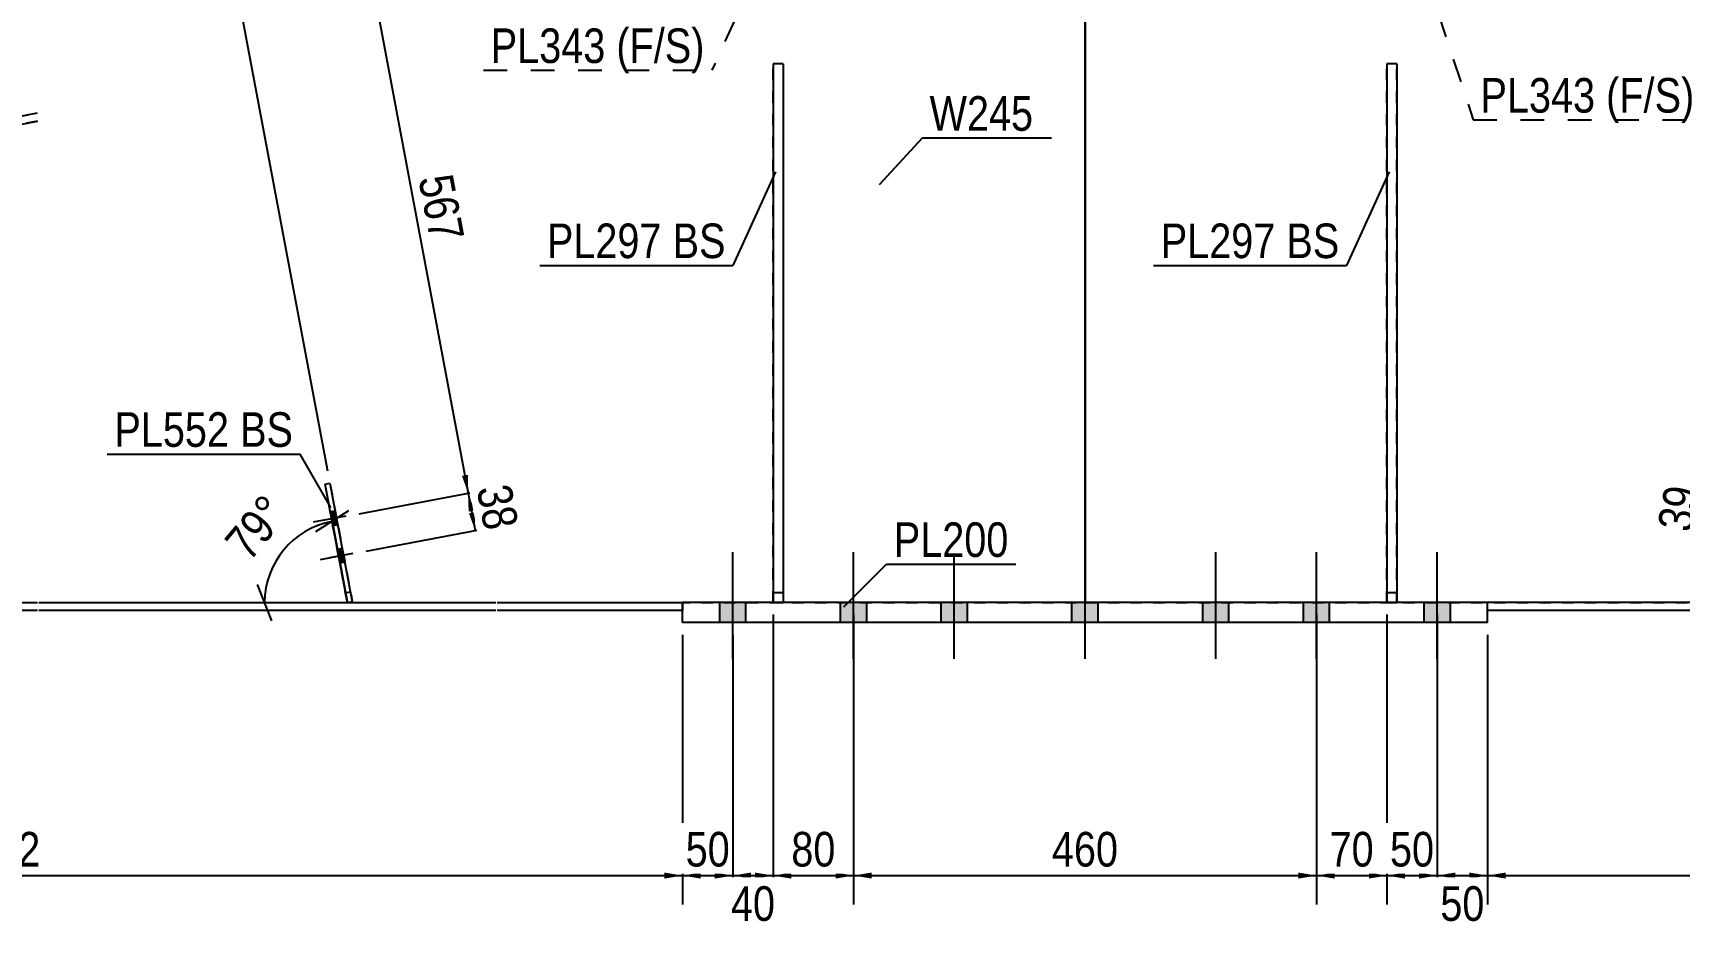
# Model space of a CAD drawing. Header units: millimetres. Extents: x -244 to 159, y -153 to 124.
# Drawn here: x -147.8 to -11.4, y -26.1 to 48 of the extents above; entities that cross this region are included whole.
import ezdxf

# ---------------------------------------------------------------- set-up
doc = ezdxf.new("R2010")
doc.units = ezdxf.units.MM
doc.linetypes.add('DXK_LINE_DOT1', pattern=[1.8814, 0.9407, -0.9407])
doc.linetypes.add('DXK_LINE_DOT2', pattern=[3.9198, 1.9599, -1.9599])
doc.styles.add('Arial Narrow', font='ARIALN.TTF', dxfattribs={"height": 0.2})

# ---------------------------------------------------------------- blocks, each defined once
blk = doc.blocks.new('Part-627307897-1392 - 1231')
at = {"color": 2, "linetype": 'Continuous'}
for p, q in [((-123.58, 10.65), (-123.17, 10.72)), ((-121.73, 0.82), (-123.58, 10.65)), ((-123.17, 10.72), (-121.32, 0.9)), ((-121.32, 0.9), (-121.73, 0.82))]:
    blk.add_line(p, q, dxfattribs=at)
at = {"color": 7, "linetype": 'DXK_LINE_DOT1'}
blk.add_line((-121.89, 1.64), (-121.48, 1.72), dxfattribs=at)
blk = doc.blocks.new('Part-627307897-1544 - 1231')
at = {"color": 2, "linetype": 'Continuous'}
for p, q in [((-207.63, 0.17), (-207.63, 0.83)), ((-207.63, 0.83), (-183.47, 0.83)), ((-183.47, 0.17), (-207.63, 0.17)), ((-183.37, 0.83), (-161.09, 0.83)), ((-147.38, 0.17), (-183.37, 0.17)), ((-161.01, 0.83), (-147.38, 0.83)), ((-147.28, 0.83), (-121.73, 0.83)), ((-109.43, 0.17), (-147.28, 0.17)), ((-121.66, 0.83), (-109.43, 0.83)), ((-109.33, 0.83), (-93.97, 0.83)), ((-93.97, 0.17), (-109.33, 0.17))]:
    blk.add_line(p, q, dxfattribs=at)
at = {"color": 7, "linetype": 'DXK_LINE_DOT1'}
for p, q in [((-207.63, 0.17), (-207.63, 0.17)), ((-207.63, 0.17), (-207.63, 0.17)), ((-93.97, 0.83), (-93.97, 0.17))]:
    blk.add_line(p, q, dxfattribs=at)
blk = doc.blocks.new('Part-627307897-1637 - 1231')
at = {"color": 2, "linetype": 'Continuous'}
for p, q in [((-93.97, -0.83), (-93.97, 0.83)), ((-27.3, 0.83), (-93.97, 0.83)), ((-27.3, -0.83), (-27.3, 0.83)), ((-27.3, -0.83), (-93.97, -0.83))]:
    blk.add_line(p, q, dxfattribs=at)
blk = doc.blocks.new('Bolt-627307897-1236 - 1231')
at = {"linetype": 'Continuous'}
for points in [[(-122.52, 7.27), (-122.73, 8.41), (-123.14, 8.34), (-122.93, 7.19)], [(-121.94, 4.17), (-122.15, 5.32), (-122.56, 5.24), (-122.35, 4.1)]]:
    blk.add_hatch(color=3, dxfattribs=at).paths.add_polyline_path(points)
at = {"color": 3, "linetype": 'Continuous'}
for p, q in [((-122.73, 8.41), (-123.14, 8.34)), ((-121.85, 7.98), (-124.55, 7.48)), ((-122.52, 7.27), (-122.93, 7.19)), ((-121.27, 4.89), (-123.97, 4.38)), ((-122.15, 5.32), (-122.56, 5.24)), ((-121.94, 4.17), (-122.35, 4.1))]:
    blk.add_line(p, q, dxfattribs=at)
blk = doc.blocks.new('Bolt-627307897-1237 - 1231')
at = {"color": 3, "linetype": 'DXK_LINE_DOT2'}
for p, q in [((-122.73, 8.41), (-123.14, 8.34)), ((-121.85, 7.98), (-124.55, 7.48)), ((-122.52, 7.27), (-122.93, 7.19)), ((-121.27, 4.89), (-123.97, 4.38)), ((-122.15, 5.32), (-122.56, 5.24)), ((-121.94, 4.17), (-122.35, 4.1))]:
    blk.add_line(p, q, dxfattribs=at)
blk = doc.blocks.new('Part-627307897-1490 - 1231')
at = {"color": 7, "linetype": 'DXK_LINE_DOT1'}
for p, q in [((-35.63, 0.83), (-35.63, 45.44)), ((-35.63, 45.44), (-35.63, 45.44)), ((-35.63, 45.44), (-35.63, 0.83)), ((-34.8, 45.44), (-35.63, 45.44)), ((-34.8, 45.44), (-34.8, 0.83)), ((-34.8, 0.83), (-34.8, 45.44)), ((-35.63, 1.67), (-34.8, 1.67)), ((-35.63, 0.83), (-35.63, 0.83)), ((-35.63, 0.83), (-34.8, 0.83))]:
    blk.add_line(p, q, dxfattribs=at)
blk = doc.blocks.new('Bolt-627307897-1243 - 1231')
at = {"linetype": 'Continuous'}
for points in [[(-90.88, -0.83), (-88.72, -0.83), (-88.72, 0.83), (-90.88, 0.83)], [(-90.88, -0.83), (-88.72, -0.83), (-88.72, 0.83), (-90.88, 0.83)], [(-80.88, -0.83), (-78.72, -0.83), (-78.72, 0.83), (-80.88, 0.83)], [(-80.88, -0.83), (-78.72, -0.83), (-78.72, 0.83), (-80.88, 0.83)], [(-72.55, -0.83), (-70.38, -0.83), (-70.38, 0.83), (-72.55, 0.83)], [(-72.55, -0.83), (-70.38, -0.83), (-70.38, 0.83), (-72.55, 0.83)], [(-61.72, -0.83), (-59.55, -0.83), (-59.55, 0.83), (-61.72, 0.83)], [(-61.72, -0.83), (-59.55, -0.83), (-59.55, 0.83), (-61.72, 0.83)], [(-50.88, -0.83), (-48.72, -0.83), (-48.72, 0.83), (-50.88, 0.83)], [(-50.88, -0.83), (-48.72, -0.83), (-48.72, 0.83), (-50.88, 0.83)], [(-42.55, -0.83), (-40.38, -0.83), (-40.38, 0.83), (-42.55, 0.83)], [(-42.55, -0.83), (-40.38, -0.83), (-40.38, 0.83), (-42.55, 0.83)], [(-32.55, -0.83), (-30.38, -0.83), (-30.38, 0.83), (-32.55, 0.83)], [(-32.55, -0.83), (-30.38, -0.83), (-30.38, 0.83), (-32.55, 0.83)]]:
    blk.add_hatch(color=3, dxfattribs=at).paths.add_polyline_path(points)
at = {"color": 3, "linetype": 'Continuous'}
for p, q in [((-89.8, -3.82), (-89.8, 5)), ((-89.8, -3.82), (-89.8, 5)), ((-79.8, -3.82), (-79.8, 5)), ((-79.8, -3.82), (-79.8, 5)), ((-71.47, -3.82), (-71.47, 5)), ((-71.47, -3.82), (-71.47, 5)), ((-60.63, -3.82), (-60.63, 5)), ((-60.63, -3.82), (-60.63, 5)), ((-49.8, -3.82), (-49.8, 5)), ((-49.8, -3.82), (-49.8, 5)), ((-41.47, -3.82), (-41.47, 5)), ((-41.47, -3.82), (-41.47, 5)), ((-31.47, -3.82), (-31.47, 5)), ((-31.47, -3.82), (-31.47, 5)), ((-90.88, -0.83), (-90.88, 0.83)), ((-90.88, -0.83), (-90.88, 0.83)), ((-88.72, -0.83), (-88.72, 0.83)), ((-88.72, -0.83), (-88.72, 0.83)), ((-80.88, -0.83), (-80.88, 0.83)), ((-80.88, -0.83), (-80.88, 0.83)), ((-78.72, -0.83), (-78.72, 0.83)), ((-78.72, -0.83), (-78.72, 0.83)), ((-72.55, -0.83), (-72.55, 0.83)), ((-72.55, -0.83), (-72.55, 0.83)), ((-70.38, -0.83), (-70.38, 0.83)), ((-70.38, -0.83), (-70.38, 0.83)), ((-61.72, -0.83), (-61.72, 0.83)), ((-61.72, -0.83), (-61.72, 0.83)), ((-59.55, -0.83), (-59.55, 0.83)), ((-59.55, -0.83), (-59.55, 0.83)), ((-50.88, -0.83), (-50.88, 0.83)), ((-50.88, -0.83), (-50.88, 0.83)), ((-48.72, -0.83), (-48.72, 0.83)), ((-48.72, -0.83), (-48.72, 0.83)), ((-42.55, -0.83), (-42.55, 0.83)), ((-42.55, -0.83), (-42.55, 0.83)), ((-40.38, -0.83), (-40.38, 0.83)), ((-40.38, -0.83), (-40.38, 0.83)), ((-32.55, -0.83), (-32.55, 0.83)), ((-32.55, -0.83), (-32.55, 0.83)), ((-30.38, -0.83), (-30.38, 0.83)), ((-30.38, -0.83), (-30.38, 0.83))]:
    blk.add_line(p, q, dxfattribs=at)
blk = doc.blocks.new('Part-627307897-1500 - 1231')
at = {"color": 2, "linetype": 'Continuous'}
blk.add_line((-60.63, 0.83), (-60.63, 71.55), dxfattribs=at)
at = {"color": 7, "linetype": 'DXK_LINE_DOT1'}
for p, q in [((-147.38, 40.7), (-183.37, 33.95)), ((-183.37, 0.83), (-147.38, 0.83)), ((-147.28, 0.83), (-109.43, 0.83)), ((-109.33, 0.83), (-60.63, 0.83))]:
    blk.add_line(p, q, dxfattribs=at)
blk = doc.blocks.new('Part-627307897-1274 - 1231')
at = {"color": 2, "linetype": 'Continuous'}
blk.add_line((-60.63, 71.55), (-60.63, 0.83), dxfattribs=at)
at = {"color": 7, "linetype": 'DXK_LINE_DOT1'}
blk.add_line((-60.63, 0.83), (47.04, 0.83), dxfattribs=at)
blk = doc.blocks.new('Part-627307897-1414 - 1231')
at = {"color": 7, "linetype": 'DXK_LINE_DOT1'}
for p, q in [((-123.58, 10.65), (-123.17, 10.72)), ((-121.73, 0.82), (-123.58, 10.65)), ((-123.17, 10.72), (-121.32, 0.9)), ((-121.32, 0.9), (-121.73, 0.82))]:
    blk.add_line(p, q, dxfattribs=at)
blk = doc.blocks.new('Part-627307897-1463 - 1231')
at = {"color": 7, "linetype": 'DXK_LINE_DOT1'}
for p, q in [((-86.47, 0.83), (-86.47, 45.44)), ((-86.47, 45.44), (-86.47, 45.44)), ((-85.63, 45.44), (-86.47, 45.44)), ((-85.63, 45.44), (-85.63, 0.83)), ((-86.47, 1.67), (-85.63, 1.67)), ((-86.47, 0.83), (-86.47, 0.83)), ((-86.47, 0.83), (-85.63, 0.83))]:
    blk.add_line(p, q, dxfattribs=at)
blk = doc.blocks.new('Part-627307897-1485 - 1231')
at = {"color": 2, "linetype": 'Continuous'}
for p, q in [((-85.63, 45.44), (-86.47, 45.44)), ((-86.47, 45.44), (-86.47, 0.83)), ((-85.63, 45.44), (-85.63, 45.44)), ((-85.63, 45.44), (-85.63, 0.83)), ((-86.47, 0.83), (-85.63, 0.83)), ((-85.63, 0.83), (-85.63, 0.83))]:
    blk.add_line(p, q, dxfattribs=at)
blk = doc.blocks.new('Part-627307897-1495 - 1231')
at = {"color": 2, "linetype": 'Continuous'}
for p, q in [((-34.8, 45.44), (-35.63, 45.44)), ((-35.63, 45.44), (-35.63, 0.83)), ((-34.8, 45.44), (-34.8, 45.44)), ((-34.8, 45.44), (-34.8, 0.83)), ((-35.63, 0.83), (-34.8, 0.83)), ((-34.8, 0.83), (-34.8, 0.83))]:
    blk.add_line(p, q, dxfattribs=at)
blk = doc.blocks.new('Part-627307897-1522 - 1231')
at = {"color": 7, "linetype": 'DXK_LINE_DOT1'}
blk.add_line((-167.57, 37.59), (-147.38, 41.38), dxfattribs=at)
at = {"color": 2, "linetype": 'Continuous'}
for p, q in [((-167.16, 37.67), (-147.38, 41.38)), ((-183.37, 33.95), (-147.38, 40.7))]:
    blk.add_line(p, q, dxfattribs=at)
blk = doc.blocks.new('Part-627307897-1549 - 1231')
at = {"color": 2, "linetype": 'Continuous'}
for p, q in [((0.11, 0.83), (-27.3, 0.83)), ((47.04, 0.17), (-27.3, 0.17)), ((47.04, 0.83), (0.18, 0.83)), ((60.77, 0.83), (47.14, 0.83)), ((83.13, 0.17), (47.14, 0.17)), ((83.13, 0.83), (60.85, 0.83)), ((107.39, 0.83), (83.23, 0.83)), ((107.39, 0.17), (83.23, 0.17)), ((107.39, 0.83), (107.39, 0.17))]:
    blk.add_line(p, q, dxfattribs=at)
at = {"color": 7, "linetype": 'DXK_LINE_DOT1'}
for p, q in [((-27.3, 0.17), (-27.3, 0.83)), ((107.39, 0.17), (107.39, 0.17)), ((107.39, 0.17), (107.39, 0.17))]:
    blk.add_line(p, q, dxfattribs=at)
blk = doc.blocks.new('StraightDimension-627307897-1943 - 1231')
at = {"linetype": 'Continuous'}
blk.add_hatch(color=7, dxfattribs=at).paths.add_polyline_path([(-138.25, 82.92), (-136.73, 82.95), (-138.16, 82.43)])
at = {"color": 7, "linetype": 'Continuous'}
for p, q in [((-123.35, 11.71), (-137.56, 87.38)), ((-146.62, 81.1), (-136.73, 82.95))]:
    blk.add_line(p, q, dxfattribs=at)
at = {"color": 0}
blk.add_wipeout([(-137.66, 83.7), (-138.44, 87.82), (-146.8, 86.25), (-146.03, 82.12)], dxfattribs=at)
at = {"color": 3, "style": 'Arial Narrow'}
blk.add_text('1880', height=2.863, rotation=10.6341, dxfattribs=at).set_placement((-145.55, 82.83))
blk = doc.blocks.new('StraightDimension-627307897-2130 - 1231')
at = {"linetype": 'Continuous'}
for points in [[(-206.13, -22.03), (-207.63, -21.78), (-206.13, -21.53)], [(-95.47, -21.53), (-93.97, -21.78), (-95.47, -22.03)]]:
    blk.add_hatch(color=7, dxfattribs=at).paths.add_polyline_path(points)
at = {"color": 7, "linetype": 'Continuous'}
for p, q in [((-207.63, -0.83), (-207.63, -24.18)), ((-93.97, -1.83), (-93.97, -24.18)), ((-207.63, -21.78), (-93.97, -21.78))]:
    blk.add_line(p, q, dxfattribs=at)
at = {"color": 0}
blk.add_wipeout([(-146.54, -21.63), (-146.54, -17.43), (-155.06, -17.43), (-155.06, -21.63)], dxfattribs=at)
at = {"color": 3, "style": 'Arial Narrow'}
blk.add_text('2492', height=2.863, dxfattribs=at).set_placement((-154.46, -21.03))
blk = doc.blocks.new('StraightDimension-627307897-2027 - 1231')
at = {"linetype": 'Continuous'}
for points in [[(-120.42, 54.84), (-120.45, 56.36), (-119.92, 54.94)], [(-111.75, 11.41), (-111.72, 9.89), (-112.24, 11.32)]]:
    blk.add_hatch(color=7, dxfattribs=at).paths.add_polyline_path(points)
at = {"color": 7, "linetype": 'Continuous'}
for p, q in [((-131.62, 54.27), (-118.24, 56.78)), ((-120.45, 56.36), (-111.72, 9.89)), ((-120.76, 8.19), (-109.51, 10.3))]:
    blk.add_line(p, q, dxfattribs=at)
at = {"color": 0}
blk.add_wipeout([(-115.32, 29.87), (-111.19, 30.64), (-112.42, 37.21), (-116.55, 36.44)], dxfattribs=at)
at = {"color": 3, "style": 'Arial Narrow'}
blk.add_text('567', height=2.863, rotation=-79.3661, dxfattribs=at).set_placement((-115.85, 35.96))
blk = doc.blocks.new('StraightDimension-627307897-2039 - 1231')
at = {"linetype": 'Continuous'}
for points in [[(-39.97, -22.03), (-41.47, -21.78), (-39.97, -21.53)], [(-37.13, -21.53), (-35.63, -21.78), (-37.13, -22.03)]]:
    blk.add_hatch(color=7, dxfattribs=at).paths.add_polyline_path(points)
at = {"color": 7, "linetype": 'Continuous'}
for p, q in [((-41.47, -0.17), (-41.47, -24.18)), ((-35.63, -0.17), (-35.63, -24.18)), ((-41.47, -21.78), (-35.63, -21.78))]:
    blk.add_line(p, q, dxfattribs=at)
at = {"color": 0}
blk.add_wipeout([(-36.12, -21.63), (-36.12, -17.43), (-40.98, -17.43), (-40.98, -21.63)], dxfattribs=at)
at = {"color": 3, "style": 'Arial Narrow'}
blk.add_text('70', height=2.863, dxfattribs=at).set_placement((-40.38, -21.03))
blk = doc.blocks.new('StraightDimension-627307897-2057 - 1231')
at = {"linetype": 'Continuous'}
for points in [[(-34.13, -22.03), (-35.63, -21.78), (-34.13, -21.53)], [(-32.97, -21.53), (-31.47, -21.78), (-32.97, -22.03)]]:
    blk.add_hatch(color=7, dxfattribs=at).paths.add_polyline_path(points)
at = {"color": 7, "linetype": 'Continuous'}
for p, q in [((-35.63, -0.17), (-35.63, -24.18)), ((-31.47, -0.17), (-31.47, -24.18)), ((-35.63, -21.78), (-31.47, -21.78))]:
    blk.add_line(p, q, dxfattribs=at)
at = {"color": 0}
blk.add_wipeout([(-31.12, -21.63), (-31.12, -17.43), (-35.98, -17.43), (-35.98, -21.63)], dxfattribs=at)
at = {"color": 3, "style": 'Arial Narrow'}
blk.add_text('50', height=2.863, dxfattribs=at).set_placement((-35.38, -21.03))
blk = doc.blocks.new('StraightDimension-627307897-2079 - 1231')
at = {"linetype": 'Continuous'}
for points in [[(-29.97, -22.03), (-31.47, -21.78), (-29.97, -21.53)], [(-28.8, -21.53), (-27.3, -21.78), (-28.8, -22.03)]]:
    blk.add_hatch(color=7, dxfattribs=at).paths.add_polyline_path(points)
at = {"color": 7, "linetype": 'Continuous'}
for p, q in [((-31.47, -0.17), (-31.47, -24.03)), ((-27.3, -1.83), (-27.3, -24.03)), ((-31.47, -21.78), (-27.3, -21.78))]:
    blk.add_line(p, q, dxfattribs=at)
at = {"color": 0}
blk.add_wipeout([(-26.95, -26.13), (-26.95, -21.93), (-31.81, -21.93), (-31.81, -26.13)], dxfattribs=at)
at = {"color": 3, "style": 'Arial Narrow'}
blk.add_text('50', height=2.863, dxfattribs=at).set_placement((-31.21, -25.53))
blk = doc.blocks.new('StraightDimension-627307897-2096 - 1231')
at = {"linetype": 'Continuous'}
for points in [[(-25.8, -22.03), (-27.3, -21.78), (-25.8, -21.53)], [(105.89, -21.53), (107.39, -21.78), (105.89, -22.03)]]:
    blk.add_hatch(color=7, dxfattribs=at).paths.add_polyline_path(points)
at = {"color": 7, "linetype": 'Continuous'}
for p, q in [((107.39, -0.83), (107.39, -24.18)), ((-27.3, -1.83), (-27.3, -24.18)), ((-27.3, -21.78), (107.39, -21.78))]:
    blk.add_line(p, q, dxfattribs=at)
at = {"color": 0}
blk.add_wipeout([(44.3, -21.63), (44.3, -17.43), (35.79, -17.43), (35.79, -21.63)], dxfattribs=at)
at = {"color": 3, "style": 'Arial Narrow'}
blk.add_text('2492', height=2.863, dxfattribs=at).set_placement((36.39, -21.03))
blk = doc.blocks.new('StraightDimension-627307897-2106 - 1231')
at = {"linetype": 'Continuous'}
for points in [[(-84.97, -22.03), (-86.47, -21.78), (-84.97, -21.53)], [(-81.3, -21.53), (-79.8, -21.78), (-81.3, -22.03)]]:
    blk.add_hatch(color=7, dxfattribs=at).paths.add_polyline_path(points)
at = {"color": 7, "linetype": 'Continuous'}
for p, q in [((-86.47, -0.17), (-86.47, -24.18)), ((-79.8, -0.17), (-79.8, -24.18)), ((-86.47, -21.78), (-79.8, -21.78))]:
    blk.add_line(p, q, dxfattribs=at)
at = {"color": 0}
blk.add_wipeout([(-80.7, -21.63), (-80.7, -17.43), (-85.56, -17.43), (-85.56, -21.63)], dxfattribs=at)
at = {"color": 3, "style": 'Arial Narrow'}
blk.add_text('80', height=2.863, dxfattribs=at).set_placement((-84.96, -21.03))
blk = doc.blocks.new('StraightDimension-627307897-2123 - 1231')
at = {"linetype": 'Continuous'}
for points in [[(-78.3, -22.03), (-79.8, -21.78), (-78.3, -21.53)], [(-42.97, -21.53), (-41.47, -21.78), (-42.97, -22.03)]]:
    blk.add_hatch(color=7, dxfattribs=at).paths.add_polyline_path(points)
at = {"color": 7, "linetype": 'Continuous'}
for p, q in [((-79.8, -0.17), (-79.8, -24.18)), ((-41.47, -0.17), (-41.47, -24.18)), ((-79.8, -21.78), (-41.47, -21.78))]:
    blk.add_line(p, q, dxfattribs=at)
at = {"color": 0}
blk.add_wipeout([(-57.29, -21.63), (-57.29, -17.43), (-63.98, -17.43), (-63.98, -21.63)], dxfattribs=at)
at = {"color": 3, "style": 'Arial Narrow'}
blk.add_text('460', height=2.863, dxfattribs=at).set_placement((-63.38, -21.03))
blk = doc.blocks.new('StraightDimension-627307897-2140 - 1231')
at = {"linetype": 'Continuous'}
for points in [[(-92.47, -22.03), (-93.97, -21.78), (-92.47, -21.53)], [(-91.3, -21.53), (-89.8, -21.78), (-91.3, -22.03)]]:
    blk.add_hatch(color=7, dxfattribs=at).paths.add_polyline_path(points)
at = {"color": 7, "linetype": 'Continuous'}
for p, q in [((-93.97, -1.83), (-93.97, -24.18)), ((-89.8, -1.83), (-89.8, -24.18)), ((-93.97, -21.78), (-89.8, -21.78))]:
    blk.add_line(p, q, dxfattribs=at)
at = {"color": 0}
blk.add_wipeout([(-89.46, -21.63), (-89.46, -17.43), (-94.31, -17.43), (-94.31, -21.63)], dxfattribs=at)
at = {"color": 3, "style": 'Arial Narrow'}
blk.add_text('50', height=2.863, dxfattribs=at).set_placement((-93.71, -21.03))
blk = doc.blocks.new('StraightDimension-627307897-2150 - 1231')
at = {"linetype": 'Continuous'}
for points in [[(-88.3, -22.03), (-89.8, -21.78), (-88.3, -21.53)], [(-87.97, -21.53), (-86.47, -21.78), (-87.97, -22.03)]]:
    blk.add_hatch(color=7, dxfattribs=at).paths.add_polyline_path(points)
at = {"color": 7, "linetype": 'Continuous'}
for p, q in [((-86.47, -0.17), (-86.47, -24.03)), ((-89.8, -1.83), (-89.8, -24.03)), ((-89.8, -21.78), (-86.47, -21.78))]:
    blk.add_line(p, q, dxfattribs=at)
at = {"color": 0}
blk.add_wipeout([(-85.71, -26.13), (-85.71, -21.93), (-90.56, -21.93), (-90.56, -26.13)], dxfattribs=at)
at = {"color": 3, "style": 'Arial Narrow'}
blk.add_text('40', height=2.863, dxfattribs=at).set_placement((-89.96, -25.53))
blk = doc.blocks.new('StraightDimension-627307897-2239 - 1231')
at = {"linetype": 'Continuous'}
for points in [[(-9.58, 8.4), (-9.06, 9.83), (-9.09, 8.31)], [(-9.14, 8.08), (-9.66, 6.65), (-9.63, 8.17)]]:
    blk.add_hatch(color=7, dxfattribs=at).paths.add_polyline_path(points)
at = {"color": 7, "linetype": 'Continuous'}
for p, q in [((2.03, 7.74), (-11.27, 10.24)), ((-9.66, 6.65), (-9.06, 9.83)), ((1.44, 4.57), (-11.87, 7.07))]:
    blk.add_line(p, q, dxfattribs=at)
at = {"color": 0}
blk.add_wipeout([(-9.06, 10.65), (-13.19, 11.43), (-14.08, 6.66), (-9.96, 5.88)], dxfattribs=at)
at = {"color": 3, "style": 'Arial Narrow'}
blk.add_text('39', height=2.863, rotation=79.3661, dxfattribs=at).set_placement((-10.43, 6.58))
blk = doc.blocks.new('StraightDimension-627307897-41079 - 1231')
at = {"linetype": 'Continuous'}
for points in [[(-111.69, 8.37), (-111.72, 9.89), (-111.2, 8.46)], [(-111.17, 8.31), (-111.14, 6.79), (-111.66, 8.22)]]:
    blk.add_hatch(color=7, dxfattribs=at).paths.add_polyline_path(points)
at = {"color": 7, "linetype": 'Continuous'}
for p, q in [((-120.76, 8.19), (-109.51, 10.3)), ((-111.72, 9.89), (-111.14, 6.79)), ((-120.18, 5.1), (-108.93, 7.21))]:
    blk.add_line(p, q, dxfattribs=at)
at = {"color": 0}
blk.add_wipeout([(-110.83, 5.98), (-106.71, 6.76), (-107.6, 11.53), (-111.73, 10.75)], dxfattribs=at)
at = {"color": 3, "style": 'Arial Narrow'}
blk.add_text('38', height=2.863, rotation=-79.3661, dxfattribs=at).set_placement((-111.03, 10.28))
blk = doc.blocks.new('AngleDimension-627307897-42757 - 1231')
at = {"color": 1, "linetype": 'Continuous'}
for p, q in [((-121.63, 8.42), (-124.36, 6.69)), ((-123, 7.56), (-121.73, 0.82)), ((-127.99, -0.67), (-129.18, 2.34)), ((-122.73, 0.82), (-128.59, 0.83)), ((-128.59, 0.83), (-121.73, 0.82))]:
    blk.add_line(p, q, dxfattribs=at)
blk.add_arc((-121.73, 0.82), 6.85, 100.6362, 179.8799, dxfattribs=at)
at = {"color": 0}
blk.add_wipeout([(-125.63, 8.26), (-128.86, 10.95), (-132.99, 5.98), (-129.76, 3.29)], dxfattribs=at)
at = {"color": 136, "style": 'Arial Narrow'}
blk.add_text('79°', height=2.863, rotation=50.2599, dxfattribs=at).set_placement((-129.84, 4.14))
blk = doc.blocks.new('Mark-627307897-1633 - 1231')
at = {"color": 0}
blk.add_wipeout([(-66.97, 4.61), (-66.97, 7.61), (-76.47, 7.61), (-76.47, 4.61)], dxfattribs=at)
blk.add_wipeout([(-66.97, 4.61), (-66.97, 7.61), (-76.47, 7.61), (-76.47, 4.61)], dxfattribs=at)
at = {"color": 7, "linetype": 'Continuous'}
for p, q in [((-80.61, 0.48), (-77.07, 4.01)), ((-77.07, 4.01), (-66.37, 4.01))]:
    blk.add_line(p, q, dxfattribs=at)
at = {"color": 3, "style": 'Arial Narrow'}
blk.add_text('PL200', height=2.863, dxfattribs=at).set_placement((-76.47, 4.61))
blk = doc.blocks.new('Mark-627307897-1496 - 1231')
at = {"color": 0}
blk.add_wipeout([(-64.92, 39.91), (-64.92, 42.91), (-73.51, 42.91), (-73.51, 39.91)], dxfattribs=at)
blk.add_wipeout([(-64.92, 39.91), (-64.92, 42.91), (-73.51, 42.91), (-73.51, 39.91)], dxfattribs=at)
at = {"color": 7, "linetype": 'Continuous'}
for p, q in [((-77.65, 35.47), (-74.11, 39.31)), ((-74.11, 39.31), (-63.42, 39.31))]:
    blk.add_line(p, q, dxfattribs=at)
at = {"color": 3, "style": 'Arial Narrow'}
blk.add_text('W245', height=2.863, dxfattribs=at).set_placement((-73.51, 39.91))
blk = doc.blocks.new('Mark-627307897-1756 - 1231')
at = {"color": 0}
for points in [[(-100.35, 45.52), (-100.35, 48.52), (-109.85, 48.52), (-109.85, 45.52)], [(-92.15, 45.52), (-92.15, 48.52), (-99.45, 48.52), (-99.45, 45.52)]]:
    blk.add_wipeout(points, dxfattribs=at)
for points in [[(-100.35, 45.52), (-100.35, 48.52), (-109.85, 48.52), (-109.85, 45.52)], [(-92.15, 45.52), (-92.15, 48.52), (-99.45, 48.52), (-99.45, 45.52)]]:
    blk.add_wipeout(points, dxfattribs=at)
at = {"color": 7, "linetype": 'DXK_LINE_DOT2'}
for p in [(-88.02, 52.65), (-110.45, 44.92)]:
    blk.add_line(p, (-91.55, 44.92), dxfattribs=at)
at = {"color": 3, "style": 'Arial Narrow'}
for s, p in [('PL343', (-109.85, 45.52)), ('(F/', (-99.45, 45.52)), ('S)', (-95.44, 45.52))]:
    blk.add_text(s, height=2.863, dxfattribs=at).set_placement(p)
blk = doc.blocks.new('Mark-627307897-1761 - 1231')
at = {"color": 0}
for points in [[(-18.38, 41.41), (-18.38, 44.41), (-27.88, 44.41), (-27.88, 41.41)], [(-10.18, 41.41), (-10.18, 44.41), (-17.48, 44.41), (-17.48, 41.41)]]:
    blk.add_wipeout(points, dxfattribs=at)
for points in [[(-18.38, 41.41), (-18.38, 44.41), (-27.88, 44.41), (-27.88, 41.41)], [(-10.18, 41.41), (-10.18, 44.41), (-17.48, 44.41), (-17.48, 41.41)]]:
    blk.add_wipeout(points, dxfattribs=at)
at = {"color": 7, "linetype": 'DXK_LINE_DOT2'}
for p, q in [((-32.6, 53.27), (-28.48, 40.81)), ((-28.48, 40.81), (-9.58, 40.81))]:
    blk.add_line(p, q, dxfattribs=at)
at = {"color": 3, "style": 'Arial Narrow'}
for s, p in [('PL343', (-27.88, 41.41)), ('(F/', (-17.48, 41.41)), ('S)', (-13.46, 41.41))]:
    blk.add_text(s, height=2.863, dxfattribs=at).set_placement(p)
blk = doc.blocks.new('MarkSet-627307897-2377 - 1231')
at = {"color": 0}
for points in [[(-131.51, 13.73), (-131.51, 16.73), (-141.02, 16.73), (-141.02, 13.73)], [(-126.23, 13.73), (-126.23, 16.73), (-130.61, 16.73), (-130.61, 13.73)]]:
    blk.add_wipeout(points, dxfattribs=at)
for points in [[(-131.51, 13.73), (-131.51, 16.73), (-141.02, 16.73), (-141.02, 13.73)], [(-126.23, 13.73), (-126.23, 16.73), (-130.61, 16.73), (-130.61, 13.73)]]:
    blk.add_wipeout(points, dxfattribs=at)
at = {"color": 7, "linetype": 'Continuous'}
for p in [(-141.62, 13.13), (-123.1, 8.71)]:
    blk.add_line(p, (-125.63, 13.13), dxfattribs=at)
at = {"color": 3, "style": 'Arial Narrow'}
for s, p in [('PL552', (-141.02, 13.73)), ('BS', (-130.61, 13.73))]:
    blk.add_text(s, height=2.863, dxfattribs=at).set_placement(p)
blk = doc.blocks.new('MarkSet-627307897-2412 - 1231')
at = {"color": 0}
for points in [[(-44.86, 29.36), (-44.86, 32.36), (-54.36, 32.36), (-54.36, 29.36)], [(-39.58, 29.36), (-39.58, 32.36), (-43.96, 32.36), (-43.96, 29.36)]]:
    blk.add_wipeout(points, dxfattribs=at)
for points in [[(-44.86, 29.36), (-44.86, 32.36), (-54.36, 32.36), (-54.36, 29.36)], [(-39.58, 29.36), (-39.58, 32.36), (-43.96, 32.36), (-43.96, 29.36)]]:
    blk.add_wipeout(points, dxfattribs=at)
at = {"color": 7, "linetype": 'Continuous'}
for p in [(-35.44, 36.5), (-54.96, 28.76)]:
    blk.add_line(p, (-38.98, 28.76), dxfattribs=at)
at = {"color": 3, "style": 'Arial Narrow'}
for s, p in [('PL297', (-54.36, 29.36)), ('BS', (-43.96, 29.36))]:
    blk.add_text(s, height=2.863, dxfattribs=at).set_placement(p)
blk = doc.blocks.new('MarkSet-627307897-2418 - 1231')
at = {"color": 0}
for points in [[(-95.69, 29.36), (-95.69, 32.36), (-105.2, 32.36), (-105.2, 29.36)], [(-90.41, 29.36), (-90.41, 32.36), (-94.79, 32.36), (-94.79, 29.36)]]:
    blk.add_wipeout(points, dxfattribs=at)
for points in [[(-95.69, 29.36), (-95.69, 32.36), (-105.2, 32.36), (-105.2, 29.36)], [(-90.41, 29.36), (-90.41, 32.36), (-94.79, 32.36), (-94.79, 29.36)]]:
    blk.add_wipeout(points, dxfattribs=at)
at = {"color": 7, "linetype": 'Continuous'}
for p in [(-86.28, 36.5), (-105.8, 28.76)]:
    blk.add_line(p, (-89.81, 28.76), dxfattribs=at)
at = {"color": 3, "style": 'Arial Narrow'}
for s, p in [('PL297', (-105.2, 29.36)), ('BS', (-94.79, 29.36))]:
    blk.add_text(s, height=2.863, dxfattribs=at).set_placement(p)

msp = doc.modelspace()

# ---------------------------------------------------------------- block references
for name in ['Part-627307897-1522 - 1231', 'Part-627307897-1500 - 1231', 'Part-627307897-1274 - 1231', 'Part-627307897-1463 - 1231', 'Part-627307897-1485 - 1231', 'Part-627307897-1490 - 1231', 'Part-627307897-1495 - 1231', 'Part-627307897-1392 - 1231', 'Part-627307897-1414 - 1231', 'Bolt-627307897-1236 - 1231', 'Bolt-627307897-1237 - 1231', 'Bolt-627307897-1243 - 1231', 'Part-627307897-1544 - 1231', 'Part-627307897-1637 - 1231', 'Part-627307897-1549 - 1231']:
    msp.add_blockref(name, (0, 0))

# ---------------------------------------------------------------- next in the draw order: block references
for name in ['StraightDimension-627307897-1943 - 1231', 'Mark-627307897-1761 - 1231', 'Mark-627307897-1496 - 1231', 'MarkSet-627307897-2418 - 1231', 'MarkSet-627307897-2412 - 1231', 'StraightDimension-627307897-2239 - 1231', 'StraightDimension-627307897-2130 - 1231', 'StraightDimension-627307897-2106 - 1231', 'StraightDimension-627307897-2039 - 1231']:
    msp.add_blockref(name, (0, 0))

# ---------------------------------------------------------------- next in the draw order: block references
for name in ['StraightDimension-627307897-2027 - 1231', 'StraightDimension-627307897-2123 - 1231', 'StraightDimension-627307897-2057 - 1231', 'StraightDimension-627307897-2140 - 1231']:
    msp.add_blockref(name, (0, 0))

# ---------------------------------------------------------------- next in the draw order: block references
for name in ['Mark-627307897-1756 - 1231', 'AngleDimension-627307897-42757 - 1231', 'StraightDimension-627307897-41079 - 1231', 'Mark-627307897-1633 - 1231', 'StraightDimension-627307897-2150 - 1231', 'StraightDimension-627307897-2079 - 1231']:
    msp.add_blockref(name, (0, 0))

# ---------------------------------------------------------------- next in the draw order: block references
for name in ['MarkSet-627307897-2377 - 1231', 'StraightDimension-627307897-2096 - 1231']:
    msp.add_blockref(name, (0, 0))

doc.saveas('drawing.dxf')
